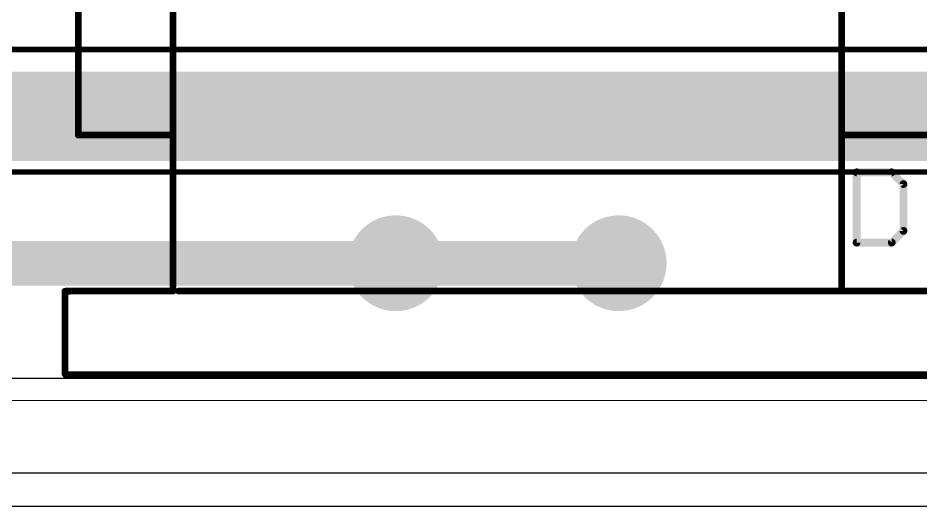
# Model space of a CAD drawing. Extents: x -4 to 220, y -9 to 53.
# Drawn here: x 123.98 to 144.56, y -2.93 to 8.21 of the extents above; entities that cross this region are included whole.
import ezdxf

# ---------------------------------------------------------------- set-up
doc = ezdxf.new("R2010")
doc.units = 0
for name, color, linetype in [('1', 14, 'CONTINUOUS'), ('16', 174, 'CONTINUOUS'), ('17', 94, 'CONTINUOUS'), ('20', 178, 'CONTINUOUS'), ('21', 251, 'CONTINUOUS'), ('23', 178, 'CONTINUOUS'), ('25', 251, 'CONTINUOUS'), ('51', 251, 'CONTINUOUS')]:
    doc.layers.add(name, color=color, linetype=linetype)

# ---------------------------------------------------------------- blocks, each defined once
blk = doc.blocks.new('ROUNDP')
at = {"const_width": 0.5}
blk.add_lwpolyline([(0, -0.25, 1), (0, 0.25, 1), (0, -0.25)], format="xyb", dxfattribs=at)

msp = doc.modelspace()

# ---------------------------------------------------------------- linework, layer by layer
at = {"layer": '1'}
for points, const_width in [([(104.648, 7.493), (165.1, 7.493)], 0.127), ([(102.489, 5.969), (165.354, 5.969)], 2.032), ([(165.735, 4.699), (105.029, 4.699)], 0.127)]:
    msp.add_lwpolyline(points, dxfattribs=dict(at, const_width=const_width))
at = {"layer": '16', "const_width": 1.016}
for points in [[(110.363, 5.969), (163.703, 5.969)], [(115.951, 2.62), (132.588, 2.62)], [(132.461, 2.62), (132.461, 2.667)], [(132.588, 2.62), (132.461, 2.62)], [(132.588, 2.62), (137.668, 2.62)]]:
    msp.add_lwpolyline(points, dxfattribs=at)
at = {"layer": '16', "const_width": 0.508}
for points in [[(132.715, 2.667, 1), (132.207, 2.667)], [(132.461, 2.874, 1), (132.461, 2.366)], [(132.588, 2.874, 1), (132.588, 2.366)], [(132.588, 2.366, 1), (132.588, 2.874)], [(132.588, 2.366, 1), (132.588, 2.874)], [(137.668, 2.366, 1), (137.668, 2.874)], [(132.207, 2.62, 1), (132.715, 2.62)]]:
    msp.add_lwpolyline(points, format="xyb", dxfattribs=at)
at = {"layer": '20'}
msp.add_line((0, 0), (213.36, 0), dxfattribs=at)
at = {"layer": '20', "const_width": 0.0254}
for points in [[(-4.064, -0.508), (218.186, -0.508)], [(218.186, -2.159), (-4.064, -2.159)], [(-3.937, -2.921), (220.345, -2.921)]]:
    msp.add_lwpolyline(points, dxfattribs=at)
at = {"layer": '21', "const_width": 0.1524}
for points in [[(125.349, 5.541), (125.349, 10.24)], [(127.508, 5.541), (127.508, 6.303)], [(142.748, 5.541), (142.748, 6.303)], [(125.349, 5.541), (127.508, 5.541)], [(127.508, 1.985), (127.508, 5.541)], [(142.748, 1.985), (142.748, 5.541)], [(144.907, 5.541), (142.748, 5.541)], [(127.508, 1.985), (125.06, 1.985)], [(127.635, 1.985), (131.445, 1.985)], [(133.731, 1.985), (136.525, 1.985)], [(138.811, 1.985), (142.748, 1.985)], [(145.107, 1.985), (142.748, 1.985)], [(125.1458, 1.9812), (125.0442, 1.9812)], [(125.0442, 1.9812), (125.0442, 0.1016)], [(125.06, 0.08), (145.107, 0.08)]]:
    msp.add_lwpolyline(points, dxfattribs=at)
at = {"layer": '21', "const_width": 0.0762}
for points in [[(127.5461, 6.303, 1), (127.4699, 6.303)], [(142.7861, 6.303, 1), (142.7099, 6.303)], [(125.349, 5.5791, 1), (125.349, 5.5029)], [(125.3109, 5.541, 1), (125.3871, 5.541)], [(127.5461, 5.541, 1), (127.4699, 5.541)], [(127.4699, 5.541, 1), (127.5461, 5.541)], [(127.508, 5.5029, 1), (127.508, 5.5791)], [(142.7861, 5.541, 1), (142.7099, 5.541)], [(142.748, 5.5791, 1), (142.748, 5.5029)], [(142.7099, 5.541, 1), (142.7861, 5.541)], [(125.06, 2.0231, 1), (125.06, 1.9469)], [(127.508, 1.9469, 1), (127.508, 2.0231)], [(127.635, 2.0231, 1), (127.635, 1.9469)], [(131.445, 1.9469, 1), (131.445, 2.0231)], [(133.731, 2.0231, 1), (133.731, 1.9469)], [(136.525, 1.9469, 1), (136.525, 2.0231)], [(138.811, 2.0231, 1), (138.811, 1.9469)], [(142.748, 2.0231, 1), (142.748, 1.9469)], [(142.748, 1.9469, 1), (142.748, 2.0231)], [(125.0442, 2.0193, 1), (125.0442, 1.9431)], [(125.0823, 1.9812, 1), (125.0061, 1.9812)], [(125.1458, 1.9431, 1), (125.1458, 2.0193)], [(127.4699, 1.985, 1), (127.5461, 1.985)], [(142.7099, 1.985, 1), (142.7861, 1.985)], [(125.0061, 0.1016, 1), (125.0823, 0.1016)], [(125.06, 0.1181, 1), (125.06, 0.0419)]]:
    msp.add_lwpolyline(points, format="xyb", dxfattribs=at)
at = {"layer": '23'}
msp.add_point((135.128, 0), dxfattribs=at)
at = {"layer": '25', "const_width": 0.0889}
for points in [[(143.1354, 4.6915, 1), (143.0464, 4.6915)], [(143.0909, 4.7359, 1), (143.0909, 4.647)], [(143.9231, 4.7229, 1), (143.8603, 4.66)], [(143.8917, 4.647, 1), (143.8917, 4.7359)], [(144.2031, 4.4245, 1), (144.1142, 4.4245)], [(144.1272, 4.3931, 1), (144.19, 4.456)], [(144.1142, 3.3568, 1), (144.2031, 3.3568)], [(144.19, 3.3254, 1), (144.1272, 3.3883)], [(143.0464, 3.0899, 1), (143.1354, 3.0899)], [(143.0909, 3.1343, 1), (143.0909, 3.0455)], [(143.8603, 3.1213, 1), (143.9231, 3.0585)], [(143.8917, 3.0455, 1), (143.8917, 3.1343)]]:
    msp.add_lwpolyline(points, format="xyb", dxfattribs=at)
at = {"layer": '25', "const_width": 0.1778}
for points in [[(143.0909, 4.6915), (143.0909, 3.0899)], [(143.8917, 4.6915), (143.0909, 4.6915)], [(144.1586, 4.4245), (143.8917, 4.6915)], [(144.1586, 3.3568), (144.1586, 4.4245)], [(143.8917, 3.0899), (144.1586, 3.3568)], [(143.0909, 3.0899), (143.8917, 3.0899)]]:
    msp.add_lwpolyline(points, dxfattribs=at)
at = {"layer": '51', "const_width": 0.1524}
for points in [[(127.508, 9.097), (127.508, 6.303)], [(142.748, 9.097), (142.748, 6.303)], [(133.731, 1.985), (131.445, 1.985)], [(138.811, 1.985), (136.525, 1.985)]]:
    msp.add_lwpolyline(points, dxfattribs=at)
at = {"layer": '51', "const_width": 0.0762}
for points in [[(127.4699, 6.303, 1), (127.5461, 6.303)], [(142.7099, 6.303, 1), (142.7861, 6.303)], [(131.445, 2.0231, 1), (131.445, 1.9469)], [(133.731, 1.9469, 1), (133.731, 2.0231)], [(136.525, 2.0231, 1), (136.525, 1.9469)], [(138.811, 1.9469, 1), (138.811, 2.0231)]]:
    msp.add_lwpolyline(points, format="xyb", dxfattribs=at)

# ---------------------------------------------------------------- block references
at = {"layer": '17'}
for p, xscale, yscale in [((132.588, 2.62), 2.1844, 2.1844), ((132.588, 2.62), 2.1844, 2.1844), ((137.668, 2.62), 2.1844, 2.1844), ((137.668, 2.62), 2.1844, 2.1844), ((132.588, 2.62), 1.9812, 1.9812), ((132.588, 2.62), 1.9812, 1.9812), ((132.588, 2.62), 1.9812, 1.9812), ((132.588, 2.62), 1.9812, 1.9812), ((132.588, 2.62), 1.9812, 1.9812), ((132.588, 2.62), 1.9812, 1.9812), ((132.588, 2.62), 1.9812, 1.9812), ((132.588, 2.62), 1.9812, 1.9812), ((132.588, 2.62), 1.9812, 1.9812), ((132.588, 2.62), 1.9812, 1.9812), ((132.588, 2.62), 1.9812, 1.9812), ((132.588, 2.62), 1.9812, 1.9812), ((132.588, 2.62), 1.9812, 1.9812), ((132.588, 2.62), 1.9812, 1.9812), ((137.668, 2.62), 1.9812, 1.9812), ((137.668, 2.62), 1.9812, 1.9812), ((137.668, 2.62), 1.9812, 1.9812), ((137.668, 2.62), 1.9812, 1.9812), ((137.668, 2.62), 1.9812, 1.9812), ((137.668, 2.62), 1.9812, 1.9812), ((137.668, 2.62), 1.9812, 1.9812), ((137.668, 2.62), 1.9812, 1.9812), ((137.668, 2.62), 1.9812, 1.9812), ((137.668, 2.62), 1.9812, 1.9812), ((137.668, 2.62), 1.9812, 1.9812), ((137.668, 2.62), 1.9812, 1.9812), ((137.668, 2.62), 1.9812, 1.9812), ((137.668, 2.62), 1.9812, 1.9812)]:
    msp.add_blockref('ROUNDP', p, dxfattribs=dict(at, xscale=xscale, yscale=yscale))

doc.saveas('drawing.dxf')
